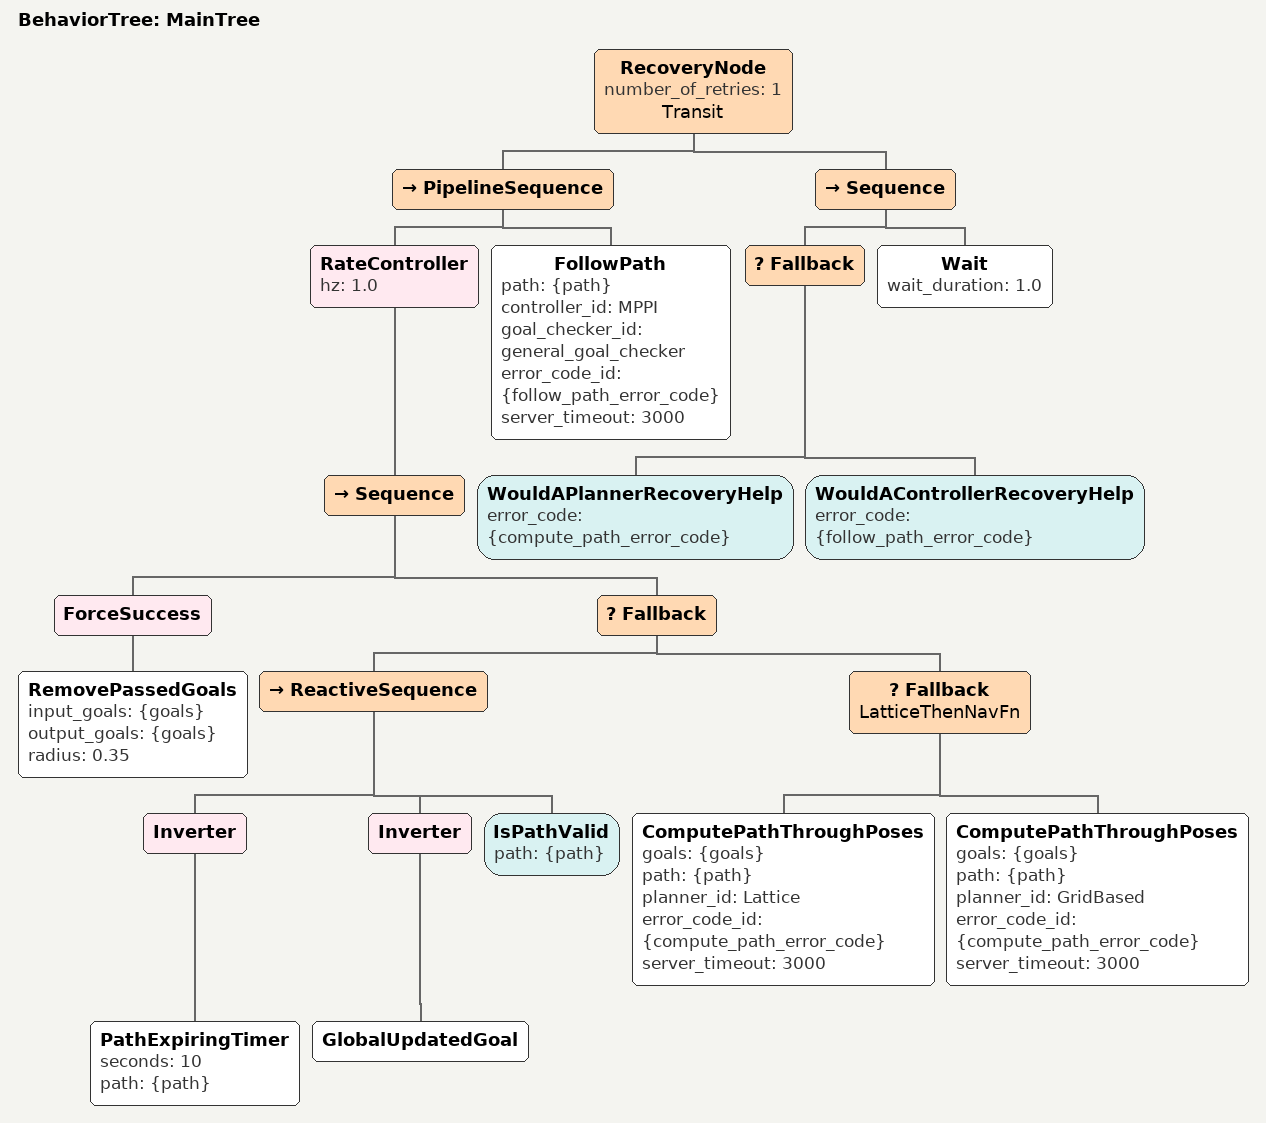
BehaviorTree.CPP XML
<root BTCPP_format="4" main_tree_to_execute="MainTree">
  <BehaviorTree ID="MainTree">
    <RecoveryNode number_of_retries="1" name="Transit">
      <PipelineSequence>
        <RateController hz="1.0">
          <Sequence>
            <ForceSuccess>
              <RemovePassedGoals input_goals="{goals}" output_goals="{goals}" radius="0.35"/>
            </ForceSuccess>
            <Fallback>
              <ReactiveSequence>
                <Inverter>
                  <PathExpiringTimer seconds="10" path="{path}"/>
                </Inverter>
                <Inverter>
                  <GlobalUpdatedGoal/>
                </Inverter>
                <IsPathValid path="{path}"/>
              </ReactiveSequence>
              <Fallback name="LatticeThenNavFn">
                <ComputePathThroughPoses goals="{goals}" path="{path}" planner_id="Lattice" error_code_id="{compute_path_error_code}" server_timeout="3000"/>
                <ComputePathThroughPoses goals="{goals}" path="{path}" planner_id="GridBased" error_code_id="{compute_path_error_code}" server_timeout="3000"/>
              </Fallback>
            </Fallback>
          </Sequence>
        </RateController>
        <FollowPath path="{path}" controller_id="MPPI" goal_checker_id="general_goal_checker" error_code_id="{follow_path_error_code}" server_timeout="3000"/>
      </PipelineSequence>
      <Sequence>
        <Fallback>
          <WouldAPlannerRecoveryHelp error_code="{compute_path_error_code}"/>
          <WouldAControllerRecoveryHelp error_code="{follow_path_error_code}"/>
        </Fallback>
        <Wait wait_duration="1.0"/>
      </Sequence>
    </RecoveryNode>
  </BehaviorTree>
</root>
